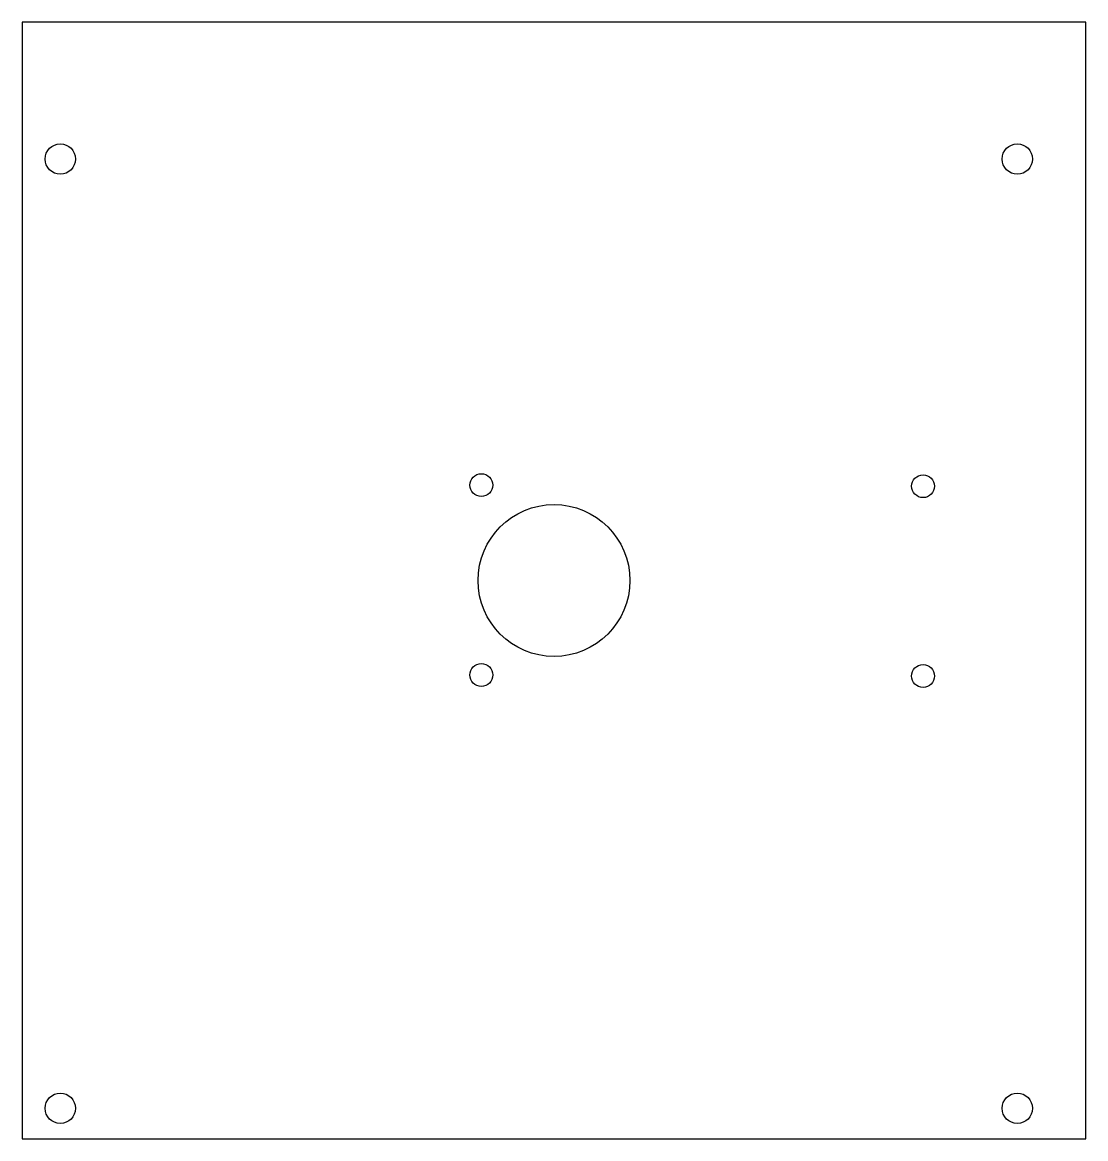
# Model space of a CAD drawing. Header units: millimetres. Extents: x 0 to 140, y 0 to 147.
import ezdxf

# ---------------------------------------------------------------- set-up
doc = ezdxf.new("R2010")
doc.units = ezdxf.units.MM
doc.layers.get('0').update_dxf_attribs({"linetype": 'CONTINUOUS'})

msp = doc.modelspace()

# ---------------------------------------------------------------- linework, layer by layer
for points in [[(0, 0), (140, 0), (140, 147), (0, 147)], [(140, 0), (140, 147), (0, 147), (0, 0)]]:
    msp.add_lwpolyline(points, close=True)
for centre, radius in [((5, 129), 2), ((131, 129), 2), ((60.43, 86.06), 1.5), ((118.59, 85.92), 1.5), ((70, 73.5), 10), ((60.43, 61.06), 1.5), ((118.59, 60.92), 1.5), ((5, 4), 2), ((131, 4), 2)]:
    msp.add_circle(centre, radius)

doc.saveas('drawing.dxf')
